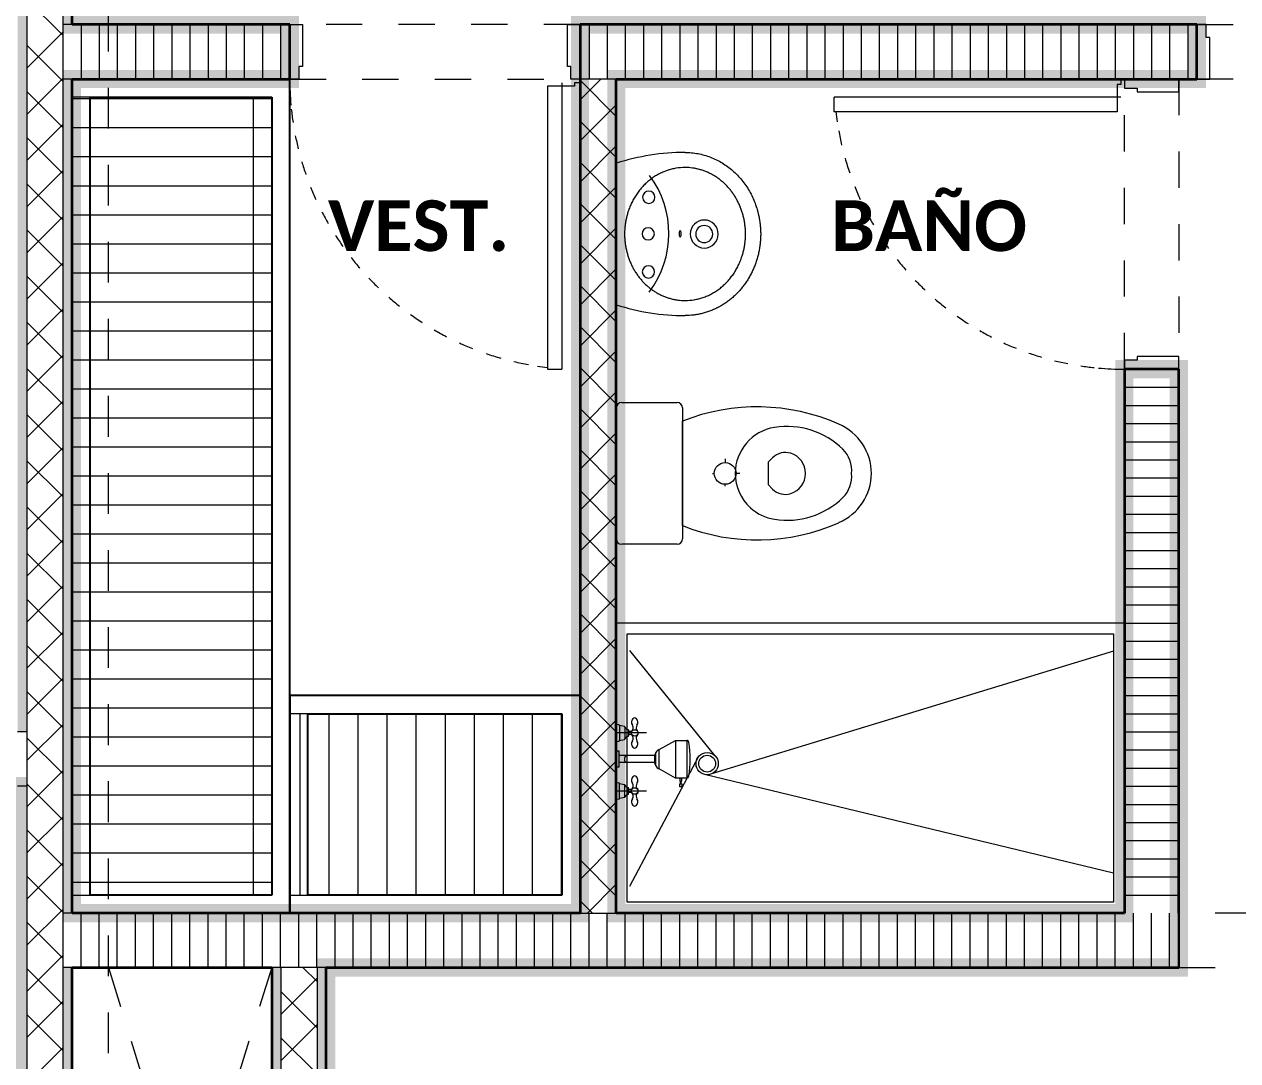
# Model space of a CAD drawing. Header units: metres. Extents: x -144 to 1000, y -717 to 29.
# Drawn here: x 652.423 to 655.767, y -554.521 to -551.663 of the extents above; entities that cross this region are included whole.
import ezdxf

# ---------------------------------------------------------------- set-up
doc = ezdxf.new("R2010")
doc.units = ezdxf.units.M
for name, pattern in [('Basculante', [0.11625, 0.075, -0.04125]), ('basculante modificado', [0.18, 0.1125, -0.0675]), ('Trazo', [0.45, 0.225, -0.225])]:
    doc.linetypes.add(name, pattern=pattern)
doc.layers.get('0').update_dxf_attribs({"color": 1})
doc.layers.add('00-MEDICION', color=30, linetype='Continuous')
for name, color, linetype, lineweight in [('A-DETL', 1, 'Continuous', 9), ('A-DETL-GENF', 1, 'Continuous', 9), ('A-DETL-MEDM', 1, 'Continuous', 30), ('A-DETL-THIN', 1, 'Continuous', 9), ('A-DOOR', 1, 'Continuous', 9), ('A-DOOR-FRAM', 1, 'Continuous', 9), ('A-DOOR-HDLN', 1, 'Trazo', 20), ('A-GENM', 1, 'Continuous', 9), ('A-WALL', 4, 'Continuous', 9), ('G-ANNO-TEXT', 2, 'Continuous', 9), ('P-SANR-FIXT', 1, 'Continuous', 9)]:
    doc.layers.add(name, color=color, linetype=linetype, lineweight=lineweight)
doc.layers.add('A-WALL-PATT', color=7, linetype='Continuous', lineweight=35, true_color=0x9c9c9c)
doc.styles.add('Calibri_B', font='calibrib.ttf', dxfattribs={"height": 0.165})

# ---------------------------------------------------------------- blocks, each defined once
blk = doc.blocks.new('A')
at = {"layer": 'A-WALL-PATT', "lineweight": 5, "true_color": 0x747474}
h = blk.add_hatch(color=8, dxfattribs=at)
h.paths.add_polyline_path([(651.351, -494.9486), (651.376, -494.9486), (651.376, -492.9986), (651.351, -492.9986), (651.351, -494.8736)])
h.paths.add_polyline_path([(651.376, -492.8486), (651.376, -487.8986), (651.351, -487.8986), (651.351, -492.8486)])
h.paths.add_polyline_path([(651.376, -487.7486), (651.376, -487.3488), (651.351, -487.3488), (651.351, -487.7486)])
at = {"layer": 'A-WALL-PATT', "true_color": 0x747474}
h = blk.add_hatch(color=8, dxfattribs=at)
h.paths.add_polyline_path([(651.476, -494.9486), (651.501, -494.9486), (651.501, -493.4986), (651.476, -493.4986), (651.476, -494.9361)])
h.paths.add_polyline_path([(651.501, -493.3486), (651.501, -491.0486), (651.476, -491.0486), (651.476, -493.3486), (651.4976, -493.3486)])
h.paths.add_polyline_path([(651.501, -490.8986), (651.501, -487.4988), (651.476, -487.4988), (651.476, -490.8986), (651.4844, -490.8986)])
blk.add_hatch(color=8, dxfattribs=at).paths.add_polyline_path([(652.076, -494.9486), (652.076, -493.4986), (652.051, -493.4986), (652.051, -494.9486)])
at = {"layer": 'A-WALL-PATT', "lineweight": 5, "true_color": 0x747474}
blk.add_hatch(color=8, dxfattribs=at).paths.add_polyline_path([(652.176, -494.9486), (652.201, -494.9486), (652.201, -493.4986), (652.176, -493.4986), (652.176, -494.9102)])
at = {"layer": 'A-DETL', "color": 7, "linetype": 'basculante modificado'}
for p, q in [((651.6009, -496.4975), (651.6009, -487.8986)), ((652.051, -493.4986), (651.6009, -494.9486)), ((651.6009, -493.4986), (652.051, -494.9486))]:
    blk.add_line(p, q, dxfattribs=at)
at = {"layer": 'A-DETL-GENF', "linetype": 'Basculante'}
for p, q in [((652.9008, -490.8986), (652.1008, -490.8986)), ((652.1008, -490.8986), (652.1008, -491.0486)), ((652.9008, -491.0486), (652.9008, -490.8986)), ((654.601, -491.0486), (654.601, -490.8986)), ((654.601, -490.8986), (655.501, -490.8986)), ((652.1008, -491.0486), (652.9008, -491.0486)), ((654.4008, -491.0486), (654.5508, -491.0486)), ((654.4008, -491.8486), (654.4008, -491.0486)), ((654.5508, -491.0486), (654.5508, -491.8486)), ((655.501, -491.0486), (654.601, -491.0486)), ((654.5508, -491.8486), (654.4008, -491.8486)), ((655.5508, -493.3486), (654.5508, -493.3486)), ((654.5508, -493.4986), (655.5508, -493.4986))]:
    blk.add_line(p, q, dxfattribs=at)
at = {"layer": 'A-DETL-GENF', "color": 251, "true_color": 0x535353}
for p, q in [((651.501, -491.1026), (652.0008, -491.1026)), ((652.0008, -491.1026), (652.051, -491.1026)), ((651.501, -491.1826), (652.0008, -491.1826)), ((652.0008, -491.1826), (652.0511, -491.1826)), ((651.501, -491.2626), (652.0008, -491.2626)), ((652.0008, -491.2626), (652.0511, -491.2626)), ((651.501, -491.3426), (652.0008, -491.3426)), ((652.0008, -491.3426), (652.0511, -491.3426)), ((651.501, -491.4226), (652.0008, -491.4226)), ((652.0008, -491.4226), (652.0511, -491.4226)), ((651.501, -491.5026), (652.0008, -491.5026)), ((652.0008, -491.5026), (652.0511, -491.5026)), ((651.501, -491.5826), (652.0008, -491.5826)), ((652.0008, -491.5826), (652.0511, -491.5826)), ((651.501, -491.6626), (652.0008, -491.6626)), ((652.0008, -491.6626), (652.0511, -491.6626)), ((651.501, -491.7426), (652.0008, -491.7426)), ((652.0008, -491.7426), (652.0511, -491.7426)), ((651.501, -491.8226), (652.0008, -491.8226)), ((652.0008, -491.8226), (652.0511, -491.8226)), ((651.501, -491.9026), (652.0008, -491.9026)), ((652.0008, -491.9026), (652.0511, -491.9026)), ((651.501, -491.9826), (652.0008, -491.9826)), ((652.0008, -491.9826), (652.0511, -491.9826)), ((651.501, -492.0626), (652.0008, -492.0626)), ((652.0008, -492.0626), (652.0511, -492.0626)), ((651.501, -492.1426), (652.0008, -492.1426)), ((652.0008, -492.1426), (652.0511, -492.1426)), ((651.501, -492.2226), (652.0008, -492.2226)), ((652.0008, -492.2226), (652.0512, -492.2226)), ((651.501, -492.3026), (652.0008, -492.3026)), ((652.0008, -492.3026), (652.0512, -492.3026)), ((651.501, -492.3826), (652.0008, -492.3826)), ((652.0008, -492.3826), (652.0512, -492.3826)), ((651.501, -492.4626), (652.0008, -492.4626)), ((652.0008, -492.4626), (652.0512, -492.4626)), ((651.501, -492.5426), (652.0008, -492.5426)), ((652.0008, -492.5426), (652.0512, -492.5426)), ((651.501, -492.6226), (652.0008, -492.6226)), ((652.0008, -492.6226), (652.0512, -492.6226)), ((651.501, -492.7026), (652.0008, -492.7026)), ((652.0008, -492.7026), (652.0512, -492.7026)), ((651.501, -492.7826), (652.0008, -492.7826)), ((652.0008, -492.7826), (652.0512, -492.7826)), ((652.1296, -493.2986), (652.1296, -492.7986)), ((652.2096, -493.2986), (652.2096, -492.7986)), ((652.2896, -493.2986), (652.2896, -492.7986)), ((652.3696, -493.2986), (652.3696, -492.7986)), ((652.4496, -493.2986), (652.4496, -492.7986)), ((652.5296, -493.2986), (652.5296, -492.7986)), ((652.6096, -493.2986), (652.6096, -492.7986)), ((652.6896, -493.2986), (652.6896, -492.7986)), ((652.7696, -493.2986), (652.7696, -492.7986)), ((652.8496, -493.2986), (652.8496, -492.7986)), ((651.501, -492.8626), (652.0008, -492.8626)), ((652.0008, -492.8626), (652.0512, -492.8626)), ((651.501, -492.9426), (652.0008, -492.9426)), ((652.0008, -492.9426), (652.0512, -492.9426)), ((651.501, -493.0226), (652.0008, -493.0226)), ((652.0008, -493.0226), (652.0512, -493.0226)), ((651.501, -493.1026), (652.0008, -493.1026)), ((652.0008, -493.1026), (652.0512, -493.1026)), ((651.501, -493.1826), (652.0008, -493.1826)), ((652.0008, -493.1826), (652.0513, -493.1826)), ((651.501, -493.2626), (652.0008, -493.2626)), ((652.0008, -493.2626), (652.0513, -493.2626))]:
    blk.add_line(p, q, dxfattribs=at)
at = {"layer": 'A-DETL-MEDM'}
blk.add_line((654.5508, -493.3486), (654.5508, -493.4986), dxfattribs=at)
at = {"layer": 'A-DETL-THIN'}
for p, q in [((652.0008, -491.0986), (651.5008, -491.0986)), ((651.5008, -491.0986), (651.5008, -493.2986)), ((651.551, -491.0986), (651.551, -493.2986)), ((652.0513, -491.0986), (651.551, -491.0986)), ((652.0008, -493.2986), (652.0008, -491.0986)), ((652.0513, -493.2986), (652.0513, -491.0986)), ((652.8508, -492.7986), (652.1008, -492.7986)), ((652.1008, -492.7986), (652.1008, -493.2986)), ((652.151, -492.7986), (652.151, -493.2986)), ((652.851, -492.7986), (652.151, -492.7986)), ((652.8508, -493.2986), (652.8508, -492.7986)), ((652.851, -493.2986), (652.851, -492.7986)), ((651.5008, -493.2986), (652.0008, -493.2986)), ((651.551, -493.2986), (652.0513, -493.2986)), ((652.1008, -493.2986), (652.8508, -493.2986)), ((652.151, -493.2986), (652.851, -493.2986))]:
    blk.add_line(p, q, dxfattribs=at)
at = {"layer": 'A-DOOR'}
for p, q in [((652.9008, -491.0486), (652.9008, -490.8986)), ((654.4008, -491.0486), (654.5508, -491.0486))]:
    blk.add_line(p, q, dxfattribs=at)
at = {"layer": 'A-DOOR', "lineweight": 15}
for p, q in [((652.8108, -491.0686), (652.8108, -491.8486)), ((652.8858, -491.0686), (652.8108, -491.0686)), ((652.8508, -491.0586), (652.8508, -491.8486)), ((652.8858, -491.0586), (652.8858, -491.0686)), ((652.9008, -491.0586), (652.8858, -491.0586)), ((654.3808, -491.0636), (654.3808, -491.1386)), ((654.3908, -491.0636), (654.3808, -491.0636)), ((654.3908, -491.0486), (654.3908, -491.0636)), ((653.6008, -491.1386), (653.6008, -491.0986)), ((654.3908, -491.0986), (653.6008, -491.0986)), ((654.3808, -491.1386), (653.6008, -491.1386)), ((652.8108, -491.8486), (652.8508, -491.8486))]:
    blk.add_line(p, q, dxfattribs=at)
at = {"layer": 'A-DOOR'}
for centre, start, end in [((652.9008, -491.0486), 180, 185.1398), ((652.9008, -491.0486), 185.9429, 188.5991), ((654.4008, -491.0486), 186.4594, 188.45), ((652.9008, -491.0486), 191.2538, 193.9081), ((654.4008, -491.0486), 190.2582, 193.1511), ((654.4008, -491.0486), 190.2582, 193.1511), ((652.9008, -491.0486), 196.5629, 199.2191), ((654.4008, -491.0486), 195.8316, 198.8857), ((654.4008, -491.0486), 201.7283, 204.5549), ((652.9008, -491.0486), 201.8777, 204.5395), ((652.9008, -491.0486), 207.2056, 209.8767), ((654.4008, -491.0486), 207.366, 210.1622), ((652.9008, -491.0486), 212.5538, 215.2378), ((654.4008, -491.0486), 212.9441, 215.7122), ((652.9008, -491.0486), 217.9295, 220.6298), ((654.4008, -491.0486), 218.4672, 221.2097), ((652.9008, -491.0486), 223.3395, 226.0594), ((654.4008, -491.0486), 223.9406, 226.6605), ((652.9008, -491.0486), 228.7903, 231.5328), ((654.4008, -491.0486), 229.3702, 232.0705), ((652.9008, -491.0486), 234.2878, 237.0559), ((654.4008, -491.0486), 234.7622, 237.4462), ((652.9008, -491.0486), 239.8378, 242.634), ((654.4008, -491.0486), 240.1233, 242.7944), ((652.9008, -491.0486), 245.4451, 248.2717), ((654.4008, -491.0486), 245.4605, 248.1223), ((652.9008, -491.0486), 251.1143, 254.1684), ((654.4008, -491.0486), 250.7809, 253.4371), ((652.9008, -491.0486), 256.8489, 259.7418), ((652.9008, -491.0486), 256.8489, 259.7418), ((652.9008, -491.0486), 261.55, 263.5406), ((654.4008, -491.0486), 256.0919, 258.7462), ((654.4008, -491.0486), 261.4009, 264.0571), ((654.4008, -491.0486), 264.8602, 270)]:
    blk.add_arc(centre, 0.8, start, end, dxfattribs=at)
at = {"layer": 'A-DOOR-FRAM'}
for p, q in [((652.1008, -490.8986), (652.1358, -490.8986)), ((652.1358, -490.8986), (652.1358, -491.0136)), ((652.8658, -491.0136), (652.8658, -490.8986)), ((652.8658, -490.8986), (652.9008, -490.8986)), ((654.626, -490.8986), (654.601, -490.8986)), ((654.626, -490.9336), (654.626, -490.8986)), ((654.636, -490.9336), (654.626, -490.9336)), ((654.636, -491.0486), (654.636, -490.9336)), ((652.1258, -491.0136), (652.1258, -491.0486)), ((652.1358, -491.0136), (652.1258, -491.0136)), ((652.8758, -491.0136), (652.8658, -491.0136)), ((652.8758, -491.0486), (652.8758, -491.0136)), ((652.1258, -491.0486), (652.101, -491.0486)), ((652.9008, -491.0486), (652.8758, -491.0486)), ((654.4008, -491.0486), (654.4008, -491.0736)), ((654.4008, -491.0736), (654.4358, -491.0736)), ((654.4358, -491.0736), (654.4358, -491.0836)), ((654.5508, -491.0836), (654.5508, -491.0486)), ((654.601, -491.0486), (654.636, -491.0486)), ((654.4358, -491.0836), (654.5508, -491.0836)), ((654.5508, -491.8136), (654.4358, -491.8136)), ((654.4358, -491.8136), (654.4358, -491.8236)), ((654.5508, -491.8486), (654.5508, -491.8136)), ((654.4358, -491.8236), (654.4008, -491.8236)), ((654.4008, -491.8236), (654.4008, -491.8486))]:
    blk.add_line(p, q, dxfattribs=at)
at = {"layer": 'A-DOOR-HDLN'}
for p, q in [((652.1008, -490.8986), (652.1008, -491.0486)), ((654.601, -491.0486), (654.601, -490.8986)), ((654.5508, -491.8486), (654.4008, -491.8486))]:
    blk.add_line(p, q, dxfattribs=at)
at = {"layer": 'A-GENM', "lineweight": 25}
for p, q in [((652.101, -491.0486), (651.501, -491.0486)), ((651.501, -491.0486), (651.501, -493.3486)), ((652.101, -493.3486), (652.101, -491.0486)), ((651.551, -491.0986), (652.051, -491.0986)), ((651.551, -493.2986), (651.551, -491.0986)), ((652.051, -491.0986), (652.051, -493.2986)), ((652.1008, -492.7486), (652.1008, -493.3486)), ((652.9008, -492.7486), (652.1008, -492.7486)), ((652.9008, -493.3486), (652.9008, -492.7486)), ((652.1508, -493.2986), (652.1508, -492.7986)), ((652.1508, -492.7986), (652.8508, -492.7986)), ((652.8508, -492.7986), (652.8508, -493.2986)), ((652.051, -493.2986), (651.551, -493.2986)), ((652.8508, -493.2986), (652.1508, -493.2986)), ((651.501, -493.3486), (652.101, -493.3486)), ((652.1008, -493.3486), (652.9008, -493.3486))]:
    blk.add_line(p, q, dxfattribs=at)
at = {"layer": 'A-WALL'}
for p, q in [((651.376, -487.3488), (651.376, -494.9736)), ((651.476, -494.9736), (651.476, -487.3488)), ((651.501, -490.8986), (651.476, -490.8986)), ((651.501, -491.0486), (651.476, -491.0486)), ((653.0008, -491.0486), (652.9008, -491.0486)), ((651.376, -492.8486), (651.351, -492.8486)), ((651.376, -492.9986), (651.351, -492.9986)), ((651.501, -493.3486), (651.476, -493.3486)), ((652.9008, -493.3486), (653.0008, -493.3486)), ((651.501, -493.4986), (651.476, -493.4986)), ((652.201, -493.4986), (652.051, -493.4986)), ((652.076, -493.4986), (652.076, -494.9736)), ((652.176, -493.4986), (652.176, -494.9736))]:
    blk.add_line(p, q, dxfattribs=at)
at = {"layer": 'A-WALL', "lineweight": 35}
for p, q in [((651.501, -490.8986), (651.501, -487.4988)), ((652.1008, -490.8986), (651.501, -490.8986)), ((652.1008, -491.0486), (652.1008, -490.8986)), ((654.601, -490.8986), (652.9008, -490.8986)), ((652.9008, -490.8986), (652.9008, -493.3486)), ((654.601, -491.0486), (654.601, -490.8986)), ((651.501, -493.3486), (651.501, -491.0486)), ((651.501, -491.0486), (652.1008, -491.0486)), ((653.0008, -491.0486), (654.601, -491.0486)), ((653.0008, -493.3486), (653.0008, -491.0486)), ((654.4008, -491.8486), (654.4008, -493.3486)), ((654.5508, -491.8486), (654.4008, -491.8486)), ((654.5508, -493.3486), (654.5508, -491.8486)), ((652.9008, -493.3486), (651.501, -493.3486)), ((654.4008, -493.3486), (653.0008, -493.3486)), ((651.501, -494.9486), (651.501, -493.4986)), ((651.501, -493.4986), (652.051, -493.4986)), ((652.051, -493.4986), (652.051, -494.9486)), ((652.201, -493.4986), (654.5508, -493.4986)), ((652.201, -494.9486), (652.201, -493.4986))]:
    blk.add_line(p, q, dxfattribs=at)
at = {"layer": 'A-WALL-PATT', "color": 1, "lineweight": 5, "true_color": 0xff0000}
for p, q in [((651.476, -490.9282), (651.376, -490.8282)), ((651.376, -491.0188), (651.476, -490.9188)), ((651.476, -491.0555), (651.376, -490.9555)), ((651.376, -491.1461), (651.476, -491.0461)), ((651.476, -491.1827), (651.376, -491.0827)), ((651.376, -491.2733), (651.476, -491.1733)), ((651.476, -491.31), (651.376, -491.21)), ((651.376, -491.4006), (651.476, -491.3006)), ((651.476, -491.4373), (651.376, -491.3373)), ((651.376, -491.5279), (651.476, -491.4279)), ((651.476, -491.5646), (651.376, -491.4646)), ((651.376, -491.6552), (651.476, -491.5552)), ((651.476, -491.6919), (651.376, -491.5919)), ((651.376, -491.7825), (651.476, -491.6825)), ((651.476, -491.8191), (651.376, -491.7191)), ((651.376, -491.9097), (651.476, -491.8097)), ((651.476, -491.9464), (651.376, -491.8464)), ((651.376, -492.037), (651.476, -491.937)), ((651.476, -492.0737), (651.376, -491.9737)), ((651.376, -492.1643), (651.476, -492.0643)), ((651.476, -492.201), (651.376, -492.101)), ((651.376, -492.2916), (651.476, -492.1916)), ((651.476, -492.3283), (651.376, -492.2283)), ((651.376, -492.4189), (651.476, -492.3189)), ((651.476, -492.4555), (651.376, -492.3555)), ((651.376, -492.5461), (651.476, -492.4461)), ((651.476, -492.5828), (651.376, -492.4828)), ((651.376, -492.6734), (651.476, -492.5734)), ((651.476, -492.7101), (651.376, -492.6101)), ((651.376, -492.8007), (651.476, -492.7007)), ((651.476, -492.8374), (651.376, -492.7374)), ((651.376, -492.928), (651.476, -492.828)), ((651.476, -492.9647), (651.376, -492.8647)), ((651.376, -493.0552), (651.476, -492.9552)), ((651.476, -493.0919), (651.376, -492.9919)), ((651.376, -493.1825), (651.476, -493.0825)), ((651.476, -493.2192), (651.376, -493.1192)), ((651.376, -493.3098), (651.476, -493.2098)), ((651.476, -493.3465), (651.376, -493.2465)), ((651.376, -493.4371), (651.476, -493.3371)), ((651.476, -493.4738), (651.376, -493.3738)), ((651.376, -493.5644), (651.476, -493.4644)), ((651.476, -493.601), (651.376, -493.501)), ((652.076, -493.5008), (652.0783, -493.4986)), ((652.176, -493.5374), (652.1372, -493.4986)), ((652.076, -493.628), (652.176, -493.528)), ((652.176, -493.6647), (652.076, -493.5647)), ((651.376, -493.6916), (651.476, -493.5916)), ((651.476, -493.7283), (651.376, -493.6283)), ((652.076, -493.7553), (652.176, -493.6553)), ((651.376, -493.8189), (651.476, -493.7189)), ((652.176, -493.7919), (652.076, -493.6919))]:
    blk.add_line(p, q, dxfattribs=at)
at = {"layer": 'A-WALL-PATT', "color": 8, "lineweight": 5, "true_color": 0x727272}
for p, q in [((651.5256, -490.8986), (651.5256, -491.0486)), ((651.5756, -490.8986), (651.5756, -491.0486)), ((651.6256, -490.8986), (651.6256, -491.0486)), ((651.6756, -490.8986), (651.6756, -491.0486)), ((651.7256, -490.8986), (651.7256, -491.0486)), ((651.7756, -490.8986), (651.7756, -491.0486)), ((651.8256, -490.8986), (651.8256, -491.0486)), ((651.8756, -490.8986), (651.8756, -491.0486)), ((651.9256, -490.8986), (651.9256, -491.0486)), ((651.9756, -490.8986), (651.9756, -491.0486)), ((652.0256, -490.8986), (652.0256, -491.0486)), ((652.0756, -490.8986), (652.0756, -491.0486)), ((652.9256, -490.8986), (652.9256, -491.0486)), ((652.9756, -490.8986), (652.9756, -491.0486)), ((653.0256, -490.8986), (653.0256, -491.0486)), ((653.0756, -490.8986), (653.0756, -491.0486)), ((653.1256, -490.8986), (653.1256, -491.0486)), ((653.1756, -490.8986), (653.1756, -491.0486)), ((653.2256, -490.8986), (653.2256, -491.0486)), ((653.2756, -490.8986), (653.2756, -491.0486)), ((653.3256, -490.8986), (653.3256, -491.0486)), ((653.3756, -490.8986), (653.3756, -491.0486)), ((653.4256, -490.8986), (653.4256, -491.0486)), ((653.4756, -490.8986), (653.4756, -491.0486)), ((653.5256, -490.8986), (653.5256, -491.0486)), ((653.5756, -490.8986), (653.5756, -491.0486)), ((653.6256, -490.8986), (653.6256, -491.0486)), ((653.6756, -490.8986), (653.6756, -491.0486)), ((653.7256, -490.8986), (653.7256, -491.0486)), ((653.7756, -490.8986), (653.7756, -491.0486)), ((653.8256, -490.8986), (653.8256, -491.0486)), ((653.8756, -490.8986), (653.8756, -491.0486)), ((653.9256, -490.8986), (653.9256, -491.0486)), ((653.9756, -490.8986), (653.9756, -491.0486)), ((654.0256, -490.8986), (654.0256, -491.0486)), ((654.0756, -490.8986), (654.0756, -491.0486)), ((654.1256, -490.8986), (654.1256, -491.0486)), ((654.1756, -490.8986), (654.1756, -491.0486)), ((654.2256, -490.8986), (654.2256, -491.0486)), ((654.2756, -490.8986), (654.2756, -491.0486)), ((654.3256, -490.8986), (654.3256, -491.0486)), ((654.3756, -490.8986), (654.3756, -491.0486)), ((654.4256, -490.8986), (654.4256, -491.0486)), ((654.4756, -490.8986), (654.4756, -491.0486)), ((654.5256, -490.8986), (654.5256, -491.0486)), ((654.5756, -490.8986), (654.5756, -491.0486)), ((654.4008, -491.8486), (654.5508, -491.8486)), ((654.4008, -491.8986), (654.5508, -491.8986)), ((654.4008, -491.9486), (654.5508, -491.9486)), ((654.4008, -491.9986), (654.5508, -491.9986)), ((654.4008, -492.0486), (654.5508, -492.0486)), ((654.4008, -492.0986), (654.5508, -492.0986)), ((654.4008, -492.1486), (654.5508, -492.1486)), ((654.4008, -492.1986), (654.5508, -492.1986)), ((654.4008, -492.2486), (654.5508, -492.2486)), ((654.4008, -492.2986), (654.5508, -492.2986)), ((654.4008, -492.3486), (654.5508, -492.3486)), ((654.4008, -492.3986), (654.5508, -492.3986)), ((654.4008, -492.4486), (654.5508, -492.4486)), ((654.4008, -492.4986), (654.5508, -492.4986)), ((654.4008, -492.5486), (654.5508, -492.5486)), ((654.4008, -492.5986), (654.5508, -492.5986)), ((654.4008, -492.6486), (654.5508, -492.6486)), ((654.4008, -492.6986), (654.5508, -492.6986)), ((654.4008, -492.7486), (654.5508, -492.7486)), ((654.4008, -492.7986), (654.5508, -492.7986)), ((654.4008, -492.8486), (654.5508, -492.8486)), ((654.4008, -492.8986), (654.5508, -492.8986)), ((654.4008, -492.9486), (654.5508, -492.9486)), ((654.4008, -492.9986), (654.5508, -492.9986)), ((654.4008, -493.0486), (654.5508, -493.0486)), ((654.4008, -493.0986), (654.5508, -493.0986)), ((654.4008, -493.1486), (654.5508, -493.1486)), ((654.4008, -493.1986), (654.5508, -493.1986)), ((654.4008, -493.2486), (654.5508, -493.2486)), ((654.4008, -493.2986), (654.5508, -493.2986)), ((651.5256, -493.4986), (651.5256, -493.3486)), ((651.5756, -493.4986), (651.5756, -493.3486)), ((651.6256, -493.4986), (651.6256, -493.3486)), ((651.6756, -493.4986), (651.6756, -493.3486)), ((651.7256, -493.4986), (651.7256, -493.3486)), ((651.7756, -493.4986), (651.7756, -493.3486)), ((651.8256, -493.4986), (651.8256, -493.3486)), ((651.8756, -493.4986), (651.8756, -493.3486)), ((651.9256, -493.4986), (651.9256, -493.3486)), ((651.9756, -493.4986), (651.9756, -493.3486)), ((652.0256, -493.4986), (652.0256, -493.3486)), ((652.0756, -493.4986), (652.0756, -493.3486)), ((652.1256, -493.4986), (652.1256, -493.3486)), ((652.1756, -493.4986), (652.1756, -493.3486)), ((652.2256, -493.4986), (652.2256, -493.3486)), ((652.2756, -493.4986), (652.2756, -493.3486)), ((652.3256, -493.4986), (652.3256, -493.3486)), ((652.3756, -493.4986), (652.3756, -493.3486)), ((652.4256, -493.4986), (652.4256, -493.3486)), ((652.4756, -493.4986), (652.4756, -493.3486)), ((652.5256, -493.4986), (652.5256, -493.3486)), ((652.5756, -493.4986), (652.5756, -493.3486)), ((652.6256, -493.4986), (652.6256, -493.3486)), ((652.6756, -493.4986), (652.6756, -493.3486)), ((652.7256, -493.4986), (652.7256, -493.3486)), ((652.7756, -493.4986), (652.7756, -493.3486)), ((652.8256, -493.4986), (652.8256, -493.3486)), ((652.8756, -493.4986), (652.8756, -493.3486)), ((652.9256, -493.4986), (652.9256, -493.3486)), ((652.9756, -493.4986), (652.9756, -493.3486)), ((653.0256, -493.4986), (653.0256, -493.3486)), ((653.0756, -493.4986), (653.0756, -493.3486)), ((653.1256, -493.4986), (653.1256, -493.3486)), ((653.1756, -493.4986), (653.1756, -493.3486)), ((653.2256, -493.4986), (653.2256, -493.3486)), ((653.2756, -493.4986), (653.2756, -493.3486)), ((653.3256, -493.4986), (653.3256, -493.3486)), ((653.3756, -493.4986), (653.3756, -493.3486)), ((653.4256, -493.4986), (653.4256, -493.3486)), ((653.4756, -493.4986), (653.4756, -493.3486)), ((653.5256, -493.4986), (653.5256, -493.3486)), ((653.5756, -493.4986), (653.5756, -493.3486)), ((653.6256, -493.4986), (653.6256, -493.3486)), ((653.6756, -493.4986), (653.6756, -493.3486)), ((653.7256, -493.4986), (653.7256, -493.3486)), ((653.7756, -493.4986), (653.7756, -493.3486)), ((653.8256, -493.4986), (653.8256, -493.3486)), ((653.8756, -493.4986), (653.8756, -493.3486)), ((653.9256, -493.4986), (653.9256, -493.3486)), ((653.9756, -493.4986), (653.9756, -493.3486)), ((654.0256, -493.4986), (654.0256, -493.3486)), ((654.0756, -493.4986), (654.0756, -493.3486)), ((654.1256, -493.4986), (654.1256, -493.3486)), ((654.1756, -493.4986), (654.1756, -493.3486)), ((654.2256, -493.4986), (654.2256, -493.3486)), ((654.2756, -493.4986), (654.2756, -493.3486)), ((654.3256, -493.4986), (654.3256, -493.3486)), ((654.3756, -493.4986), (654.3756, -493.3486)), ((654.4256, -493.4986), (654.4256, -493.3486)), ((654.4756, -493.4986), (654.4756, -493.3486)), ((654.5256, -493.4986), (654.5256, -493.3486))]:
    blk.add_line(p, q, dxfattribs=at)
at = {"layer": 'A-WALL-PATT', "color": 8, "lineweight": 5, "true_color": 0x747474}
for p, q in [((652.9008, -491.1062), (652.9585, -491.0486)), ((653.0008, -491.1519), (652.9008, -491.0519)), ((652.9008, -491.2193), (653.0008, -491.1193)), ((653.0008, -491.265), (652.9008, -491.165)), ((652.9008, -491.3325), (653.0008, -491.2325)), ((653.0008, -491.3782), (652.9008, -491.2782)), ((652.9008, -491.4456), (653.0008, -491.3456)), ((653.0008, -491.4913), (652.9008, -491.3913)), ((652.9008, -491.5588), (653.0008, -491.4588)), ((653.0008, -491.6044), (652.9008, -491.5044)), ((652.9008, -491.6719), (653.0008, -491.5719)), ((653.0008, -491.7176), (652.9008, -491.6176)), ((652.9008, -491.785), (653.0008, -491.685)), ((653.0008, -491.8307), (652.9008, -491.7307)), ((652.9008, -491.8982), (653.0008, -491.7982)), ((653.0008, -491.9438), (652.9008, -491.8438)), ((652.9008, -492.0113), (653.0008, -491.9113)), ((653.0008, -492.057), (652.9008, -491.957)), ((652.9008, -492.1244), (653.0008, -492.0244)), ((653.0008, -492.1701), (652.9008, -492.0701)), ((652.9008, -492.2376), (653.0008, -492.1376)), ((653.0008, -492.2833), (652.9008, -492.1833)), ((652.9008, -492.3507), (653.0008, -492.2507)), ((653.0008, -492.3964), (652.9008, -492.2964)), ((652.9008, -492.4639), (653.0008, -492.3639)), ((653.0008, -492.5095), (652.9008, -492.4095)), ((652.9008, -492.577), (653.0008, -492.477)), ((653.0008, -492.6227), (652.9008, -492.5227)), ((652.9008, -492.6901), (653.0008, -492.5901)), ((653.0008, -492.7358), (652.9008, -492.6358)), ((652.9008, -492.8033), (653.0008, -492.7033)), ((653.0008, -492.8489), (652.9008, -492.7489)), ((652.9008, -492.9164), (653.0008, -492.8164)), ((653.0008, -492.9621), (652.9008, -492.8621)), ((652.9008, -493.0295), (653.0008, -492.9295)), ((653.0008, -493.0752), (652.9008, -492.9752)), ((652.9008, -493.1427), (653.0008, -493.0427)), ((653.0008, -493.1884), (652.9008, -493.0884)), ((652.9008, -493.2558), (653.0008, -493.1558)), ((653.0008, -493.3015), (652.9008, -493.2015)), ((652.9212, -493.3486), (653.0008, -493.2689)), ((652.9347, -493.3486), (652.9008, -493.3146))]:
    blk.add_line(p, q, dxfattribs=at)
at = {"layer": 'P-SANR-FIXT'}
for p, q in [((653.0158, -491.9405), (653.1681, -491.9405)), ((653.1831, -491.9555), (653.1831, -492.1359)), ((653.1831, -492.2799), (653.1831, -491.9919)), ((653.3008, -492.0959), (653.3008, -492.1059)), ((653.4314, -492.0928), (653.419, -492.1051)), ((653.419, -492.1051), (653.419, -492.1667)), ((653.1831, -492.1359), (653.1831, -492.3164)), ((653.2658, -492.1359), (653.2708, -492.1359)), ((653.3408, -492.1359), (653.3308, -492.1359)), ((653.3008, -492.1709), (653.3008, -492.1659)), ((653.419, -492.1667), (653.4314, -492.179)), ((653.1681, -492.3314), (653.0158, -492.3314)), ((654.4008, -492.5486), (653.0008, -492.5486)), ((653.0308, -493.3186), (653.0308, -492.5786)), ((653.0308, -492.5786), (654.3708, -492.5786)), ((654.3708, -492.5786), (654.3708, -493.3186)), ((653.0372, -492.6241), (653.2715, -492.9134)), ((654.3708, -492.626), (653.2606, -492.9655)), ((653.0081, -492.8296), (653.0008, -492.8281)), ((653.0097, -492.8312), (653.0097, -492.8723)), ((653.023, -492.8339), (653.0097, -492.8312)), ((653.0246, -492.8355), (653.0246, -492.8679)), ((653.0348, -492.8437), (653.0348, -492.8597)), ((653.0417, -492.8473), (653.0348, -492.8473)), ((653.0591, -492.8441), (653.0569, -492.8441)), ((653.0591, -492.8472), (653.0591, -492.8441)), ((653.0841, -492.8517), (653.0008, -492.8517)), ((653.0008, -492.8754), (653.0081, -492.8739)), ((653.0097, -492.8723), (653.023, -492.8695)), ((653.0417, -492.8562), (653.0348, -492.8562)), ((653.0569, -492.8594), (653.0591, -492.8594)), ((653.0591, -492.8594), (653.0591, -492.8563)), ((653.1192, -492.8973), (653.1643, -492.872)), ((653.1643, -492.872), (653.1643, -492.976)), ((653.1643, -492.872), (653.1947, -492.872)), ((653.1947, -492.872), (653.1947, -492.976)), ((653.0088, -492.9018), (653.0008, -492.9018)), ((653.0088, -492.9453), (653.0088, -492.9018)), ((653.0282, -492.9137), (653.0088, -492.9137)), ((653.1058, -492.9137), (653.0282, -492.9137)), ((653.0378, -493.2741), (653.2285, -492.9155)), ((653.1096, -492.9057), (653.1058, -492.9137)), ((653.1058, -492.9137), (653.1058, -492.9334)), ((653.1096, -492.9422), (653.1096, -492.9057)), ((653.1192, -492.9506), (653.1192, -492.8973)), ((653.0008, -492.9453), (653.0088, -492.9453)), ((653.0282, -492.9334), (653.0088, -492.9334)), ((653.1058, -492.9334), (653.0282, -492.9334)), ((653.1058, -492.9342), (653.1096, -492.9422)), ((653.1643, -492.976), (653.1192, -492.9506)), ((653.2199, -492.9317), (653.2199, -492.9455)), ((653.1947, -492.976), (653.1643, -492.976)), ((653.1756, -492.976), (653.1756, -492.9847)), ((653.1815, -492.9847), (653.1815, -492.976)), ((654.3708, -493.2385), (653.2438, -492.9661)), ((653.0008, -492.9881), (653.0081, -492.9896)), ((653.0841, -493.0117), (653.0008, -493.0117)), ((653.0097, -492.9912), (653.023, -492.9939)), ((653.0097, -493.0323), (653.0097, -492.9912)), ((653.0246, -493.0279), (653.0246, -492.9955)), ((653.0348, -493.0197), (653.0348, -493.0037)), ((653.0417, -493.0073), (653.0348, -493.0073)), ((653.0417, -493.0162), (653.0348, -493.0162)), ((653.0569, -493.0041), (653.0591, -493.0041)), ((653.0591, -493.0041), (653.0591, -493.0072)), ((653.0591, -493.0163), (653.0591, -493.0194)), ((653.1756, -492.9847), (653.1815, -492.9847)), ((653.1756, -492.9917), (653.1815, -492.9917)), ((653.1756, -493.0005), (653.1756, -492.9917)), ((653.1815, -493.0005), (653.1756, -493.0005)), ((653.1772, -492.9917), (653.1772, -492.9847)), ((653.1799, -492.9917), (653.1799, -492.9847)), ((653.1815, -492.9917), (653.1815, -493.0005)), ((653.0081, -493.0339), (653.0008, -493.0354)), ((653.023, -493.0295), (653.0097, -493.0323)), ((653.0591, -493.0194), (653.0569, -493.0194)), ((654.3708, -493.3186), (653.0308, -493.3186))]:
    blk.add_line(p, q, dxfattribs=at)
for centre, radius in [((653.3008, -492.1359), 0.03), ((653.0514, -492.8517), 0.00903), ((653.2511, -492.9363), 0.0307), ((653.2511, -492.9363), 0.0231), ((653.0514, -493.0117), 0.00903)]:
    blk.add_circle(centre, radius, dxfattribs=at)
for centre, radius, start, end in [((653.1904, -491.8651), 0.6142, 90.0171, 107.9829), ((652.8792, -491.4744), 0.2666, 322.677, 36.9121), ((653.0903, -491.3747), 0.017, 90, 270), ((653.0903, -491.3747), 0.017, 270, 90), ((653.2431, -491.4759), 0.0386, 90, 270), ((653.2431, -491.4759), 0.0386, 270, 90), ((653.0888, -491.4752), 0.0168, 0, 180), ((653.0888, -491.4752), 0.0168, 180, 0), ((653.2431, -491.4759), 0.0235, 90, 270), ((653.2431, -491.4759), 0.0235, 270, 90), ((653.0892, -491.5802), 0.017, 90, 270), ((653.0892, -491.5802), 0.017, 270, 90), ((653.1904, -491.0868), 0.6142, 252.0171, 269.9829), ((653.0158, -491.9555), 0.015, 90, 180), ((653.1681, -491.9555), 0.015, 0, 90), ((653.389, -492.511), 0.5584, 66.2031, 111.6409), ((653.4567, -492.1359), 0.1282, 99.0939, 180.0015), ((653.4712, -492.2264), 0.2199, 45.6026, 99.0939), ((653.5538, -492.1373), 0.15, 0.5311, 66.2031), ((653.4667, -492.1282), 0.05, 72.8135, 135), ((653.4643, -492.1359), 0.0581, 287.1829, 72.8135), ((653.5679, -492.1276), 0.0816, 354.1645, 45.6026), ((653.4567, -492.1359), 0.1282, 179.9985, 227.5547), ((653.5538, -492.1345), 0.15, 293.7969, 359.4689), ((653.5679, -492.1442), 0.0816, 314.3974, 5.8355), ((653.4667, -492.1437), 0.05, 225, 287.1829), ((653.4712, -492.0454), 0.2199, 260.9061, 314.3974), ((653.4567, -492.1359), 0.1282, 227.5547, 260.9061), ((653.389, -491.7609), 0.5584, 248.3591, 293.7969), ((653.0158, -492.3164), 0.015, 180, 270), ((653.1681, -492.3164), 0.015, 270, 0), ((653.055, -492.8221), 0.0127, 131.2787, 220.6125), ((653.0514, -492.8162), 0.00597, 37.4869, 142.5131), ((653.0477, -492.8221), 0.0127, 319.3875, 48.7213), ((653.0081, -492.8312), 0.0016, 0, 90), ((653.023, -492.8355), 0.0016, 0, 90), ((653.0335, -492.8328), 0.00934, 197.0259, 268.5579), ((653.0332, -492.8437), 0.0016, 0, 90), ((653.0417, -492.8449), 0.0024, 270, 324.6965), ((653.0339, -492.8372), 0.0133, 316.8648, 30.7592), ((653.0713, -492.8377), 0.0158, 152.3266, 203.7716), ((653.0081, -492.8723), 0.0016, 270, 0), ((653.023, -492.8679), 0.0016, 270, 0), ((653.0335, -492.8707), 0.00934, 91.4421, 162.9741), ((653.0332, -492.8597), 0.0016, 270, 0), ((653.0417, -492.8586), 0.0024, 35.3035, 90), ((653.055, -492.8814), 0.0127, 139.3875, 228.7213), ((653.0339, -492.8663), 0.0133, 329.2408, 43.1352), ((653.0713, -492.8658), 0.0158, 156.2284, 207.6734), ((653.0477, -492.8814), 0.0127, 311.2787, 40.6125), ((653.1947, -492.8776), 0.0056, 360, 90), ((652.9332, -492.924), 0.2711, 350.1458, 9.8542), ((653.0345, -492.9236), 0.0116, 122.372, 237.628), ((653.0514, -492.8873), 0.00597, 217.4869, 322.5131), ((653.124, -492.9126), 0.016, 107.4252, 154.6915), ((653.124, -492.9353), 0.016, 205.3085, 252.5748), ((653.055, -492.9821), 0.0127, 131.2787, 220.6125), ((653.0514, -492.9762), 0.00597, 37.4869, 142.5131), ((653.0477, -492.9821), 0.0127, 319.3875, 48.7213), ((653.1947, -492.9704), 0.0056, 270, 360), ((653.0081, -492.9912), 0.0016, 0, 90), ((653.023, -492.9955), 0.0016, 360, 90), ((653.0335, -492.9928), 0.00934, 197.0259, 268.5579), ((653.0332, -493.0037), 0.0016, 0, 90), ((653.0417, -493.0049), 0.0024, 270, 324.6965), ((653.0417, -493.0186), 0.0024, 35.3035, 90), ((653.0339, -492.9972), 0.0133, 316.8648, 30.7592), ((653.0339, -493.0263), 0.0133, 329.2408, 43.1352), ((653.0713, -492.9977), 0.0158, 152.3266, 203.7716), ((653.0081, -493.0323), 0.0016, 270, 360), ((653.023, -493.0279), 0.0016, 270, 360), ((653.0335, -493.0307), 0.00934, 91.4421, 162.9741), ((653.0332, -493.0197), 0.0016, 270, 0), ((653.055, -493.0414), 0.0127, 139.3875, 228.7213), ((653.0514, -493.0473), 0.00597, 217.4869, 322.5131), ((653.0713, -493.0258), 0.0158, 156.2284, 207.6734), ((653.0477, -493.0414), 0.0127, 311.2787, 40.6125)]:
    blk.add_arc(centre, radius, start, end, dxfattribs=at)
for major_axis in [(0, -0.00908), (0, 0.00908)]:
    blk.add_ellipse((653.1769, -491.4754), major_axis=major_axis, ratio=0.332108, start_param=3.141593, end_param=6.283185, dxfattribs=at)
for points, knots in [([(653.1902, -491.2509), (653.1963, -491.2509), (653.2083, -491.2515), (653.226, -491.254), (653.2432, -491.258), (653.2603, -491.2638), (653.2769, -491.271), (653.2926, -491.2796), (653.3077, -491.2897), (653.3218, -491.3011), (653.3349, -491.3136), (653.3471, -491.3274), (653.358, -491.3419), (653.3677, -491.3576), (653.3763, -491.374), (653.3834, -491.3909), (653.3883, -491.4057), (653.3915, -491.4176), (653.3938, -491.4276), (653.3958, -491.4388), (653.3974, -491.4511), (653.3984, -491.4636), (653.3987, -491.4759), (653.3984, -491.4883), (653.3974, -491.5007), (653.3958, -491.5131), (653.3936, -491.5252), (653.3908, -491.5372), (653.3874, -491.5491), (653.3833, -491.5609), (653.3787, -491.5722), (653.3735, -491.5833), (653.3676, -491.5942), (653.3612, -491.6047), (653.3544, -491.6148), (653.347, -491.6244), (653.339, -491.6337), (653.3306, -491.6425), (653.3217, -491.6507), (653.3124, -491.6583), (653.3027, -491.6655), (653.2925, -491.6721), (653.2821, -491.678), (653.2714, -491.6833), (653.2603, -491.6879), (653.2489, -491.6919), (653.2375, -491.6952), (653.226, -491.6977), (653.2103, -491.7001), (653.1983, -491.7009), (653.1902, -491.7009)], [-1, -1, -1, -1, -0.973214, -0.946429, -0.919643, -0.892857, -0.866071, -0.839286, -0.8125, -0.785714, -0.758929, -0.732143, -0.705357, -0.678571, -0.651786, -0.625, -0.598214, -0.584821, -0.571429, -0.553571, -0.535714, -0.517857, -0.5, -0.482143, -0.464286, -0.446429, -0.428571, -0.410714, -0.392857, -0.375, -0.357143, -0.339286, -0.321429, -0.303571, -0.285714, -0.267857, -0.25, -0.232143, -0.214286, -0.196429, -0.178571, -0.160714, -0.142857, -0.125, -0.107143, -0.089286, -0.071429, -0.053571, -0.035714, 0, 0, 0, 0]), ([(653.1902, -491.2926), (653.1817, -491.2926), (653.1691, -491.2937), (653.1528, -491.2971), (653.1407, -491.3007), (653.1287, -491.3054), (653.1172, -491.311), (653.1062, -491.3174), (653.0955, -491.3249), (653.0853, -491.3332), (653.0759, -491.3423), (653.0671, -491.3522), (653.0589, -491.3628), (653.0516, -491.3739), (653.045, -491.3857), (653.0392, -491.3982), (653.0346, -491.41), (653.0311, -491.4213), (653.0283, -491.432), (653.0262, -491.4429), (653.0247, -491.4538), (653.0238, -491.4648), (653.0235, -491.4759), (653.0238, -491.4871), (653.0247, -491.498), (653.0262, -491.5089), (653.0283, -491.5198), (653.0311, -491.5306), (653.0343, -491.541), (653.0382, -491.5512), (653.0426, -491.5612), (653.0476, -491.5709), (653.053, -491.5801), (653.0589, -491.589), (653.0654, -491.5976), (653.0724, -491.6057), (653.0797, -491.6132), (653.0874, -491.6203), (653.0955, -491.6269), (653.104, -491.6329), (653.1127, -491.6384), (653.1218, -491.6432), (653.1311, -491.6474), (653.1407, -491.6511), (653.1504, -491.654), (653.1601, -491.6563), (653.1733, -491.6585), (653.1834, -491.6592), (653.1902, -491.6593)], [-1, -1, -1, -1, -0.951923, -0.927885, -0.903846, -0.879808, -0.855769, -0.831731, -0.807692, -0.783654, -0.759615, -0.735577, -0.711538, -0.6875, -0.663462, -0.639423, -0.615385, -0.596154, -0.576923, -0.557692, -0.538462, -0.519231, -0.5, -0.480769, -0.461538, -0.442308, -0.423077, -0.403846, -0.384615, -0.365385, -0.346154, -0.326923, -0.307692, -0.288462, -0.269231, -0.25, -0.230769, -0.211538, -0.192308, -0.173077, -0.153846, -0.134615, -0.115385, -0.096154, -0.076923, -0.057692, -0.038462, 0, 0, 0, 0]), ([(653.1902, -491.6593), (653.1988, -491.6592), (653.2114, -491.6582), (653.2277, -491.6547), (653.2398, -491.6511), (653.2518, -491.6465), (653.2633, -491.6409), (653.2743, -491.6344), (653.285, -491.6269), (653.2952, -491.6186), (653.3046, -491.6096), (653.3134, -491.5997), (653.3216, -491.589), (653.3289, -491.5779), (653.3355, -491.5661), (653.3413, -491.5537), (653.3459, -491.5418), (653.3494, -491.5306), (653.3522, -491.5198), (653.3543, -491.5089), (653.3558, -491.498), (653.3567, -491.4871), (653.357, -491.4759), (653.3567, -491.4648), (653.3558, -491.4538), (653.3543, -491.4429), (653.3522, -491.432), (653.3494, -491.4213), (653.3462, -491.4109), (653.3423, -491.4007), (653.3379, -491.3907), (653.3329, -491.381), (653.3275, -491.3717), (653.3216, -491.3628), (653.3151, -491.3543), (653.3081, -491.3462), (653.3008, -491.3386), (653.2931, -491.3316), (653.285, -491.325), (653.2765, -491.3189), (653.2678, -491.3135), (653.2587, -491.3087), (653.2494, -491.3044), (653.2398, -491.3008), (653.2301, -491.2978), (653.2204, -491.2955), (653.2072, -491.2933), (653.1971, -491.2926), (653.1902, -491.2926)], [-1, -1, -1, -1, -0.951923, -0.927885, -0.903846, -0.879808, -0.855769, -0.831731, -0.807692, -0.783654, -0.759615, -0.735577, -0.711538, -0.6875, -0.663462, -0.639423, -0.615385, -0.596154, -0.576923, -0.557692, -0.538462, -0.519231, -0.5, -0.480769, -0.461538, -0.442308, -0.423077, -0.403846, -0.384615, -0.365385, -0.346154, -0.326923, -0.307692, -0.288462, -0.269231, -0.25, -0.230769, -0.211538, -0.192308, -0.173077, -0.153846, -0.134615, -0.115385, -0.096154, -0.076923, -0.057692, -0.038462, 0, 0, 0, 0])]:
    blk.add_open_spline(points, degree=3, knots=knots, dxfattribs=at)
at = {"layer": 'G-ANNO-TEXT', "style": 'Calibri_B'}
for s, p in [('BAÑO', (653.5925, -491.523)), ('VEST.', (652.2062, -491.523))]:
    blk.add_text(s, height=0.14, dxfattribs=at).set_placement(p)

msp = doc.modelspace()

# ---------------------------------------------------------------- linework, layer by layer
at = {"layer": '00-MEDICION', "const_width": 0.05}
msp.add_lwpolyline([(653.2545, -555.864), (653.2544, -554.264), (655.6042, -554.264), (655.6042, -552.6141), (655.4542, -552.6141), (655.4542, -554.114), (654.0542, -554.114), (654.0542, -551.814), (655.6544, -551.814), (655.6544, -551.664), (653.9542, -551.664), (653.9542, -554.114), (652.5544, -554.114), (652.5544, -551.814), (653.1544, -551.814), (653.1544, -551.664), (652.5544, -551.664), (652.5544, -548.2643)], dxfattribs=at)
at = {"layer": '00-MEDICION', "color": 5, "const_width": 0.05}
msp.add_lwpolyline([(647.854, -557.264), (647.854, -555.864), (651.2043, -555.864), (651.2043, -555.714), (650.9044, -555.714), (650.9044, -554.564), (650.8044, -554.564), (650.8044, -555.714), (649.8044, -555.714), (649.8044, -553.764), (650.9044, -553.764), (652.4044, -553.764), (652.4044, -555.714), (652.2043, -555.714), (652.2043, -555.864), (654.3547, -555.864), (654.3547, -557.264), (649.454, -557.264), (649.454, -557.414), (647.8542, -557.414), (647.8542, -557.264)], dxfattribs=at)

# ---------------------------------------------------------------- block references
at = {"color": 3}
msp.add_blockref('A', (1.0534, -60.7655), dxfattribs=at)

doc.saveas('drawing.dxf')
